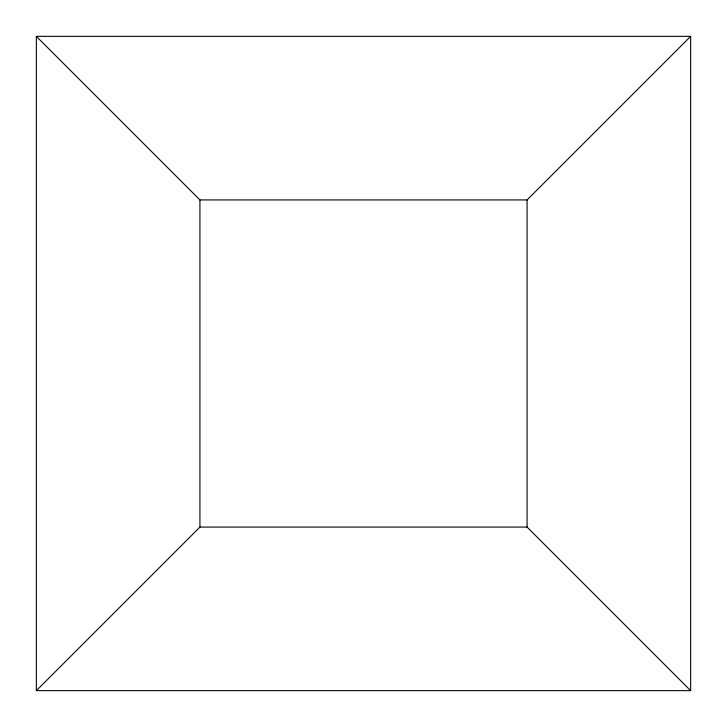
<?xml version="1.0" encoding="UTF-8"?>
<svg xmlns="http://www.w3.org/2000/svg" width="727" height="727" viewBox="0 0 727 727"><rect width="100%" height="100%" fill="white"/><g stroke="black" fill="none" stroke-linecap="round" stroke-linejoin="round"><path stroke-width="1.09" d="M36.35 690.65L199.925 527.075L527.075 527.075L690.65 690.65L36.35 690.65L36.35 36.35L690.65 36.35L690.65 690.65M36.35 36.35L199.925 199.925L527.075 199.925L690.65 36.35M527.075 199.925L527.075 527.075M199.925 199.925L199.925 527.075"/></g></svg>
